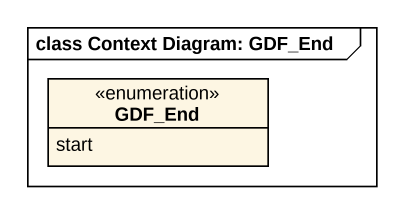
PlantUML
@startuml
mainframe class Context Diagram: GDF_End
hide circle
hide empty members
enum GDF_End {
  start
}
@enduml
